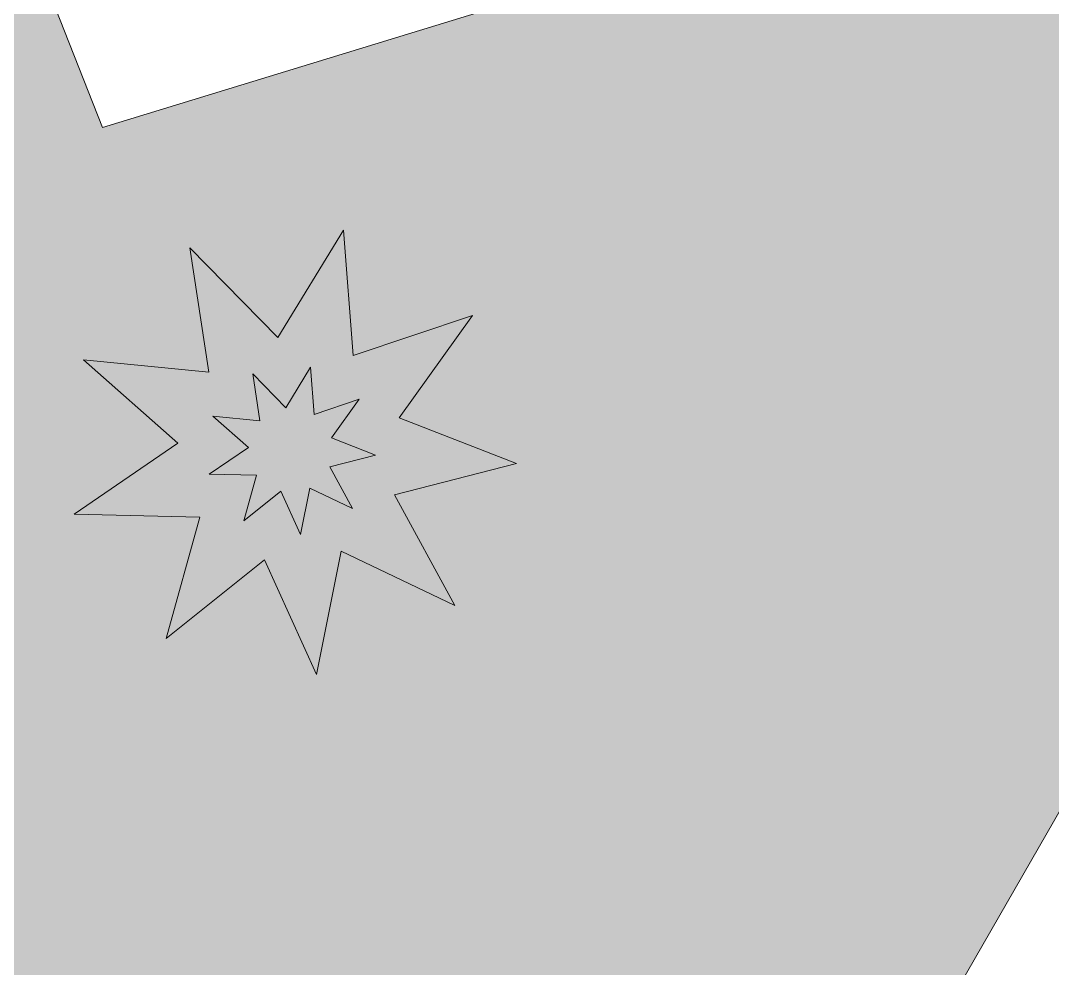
# Model space of a CAD drawing. Header units: millimetres. Extents: x 22 to 606, y -841 to -12.
# Drawn here: x 506.06 to 514.46, y -451.28 to -443.56 of the extents above; entities that cross this region are included whole.
import ezdxf

# ---------------------------------------------------------------- set-up
doc = ezdxf.new("R2010")
doc.units = ezdxf.units.MM
doc.header["$MEASUREMENT"] = 0
doc.layers.add('e_0', color=7, linetype='Continuous')

# ---------------------------------------------------------------- blocks, each defined once
blk = doc.blocks.new('block 20')
at = {"layer": 'e_0'}
h = blk.add_hatch(color=2, dxfattribs=at)
h.dxf.hatch_style = 2
edge = h.paths.add_edge_path()
edge.add_spline(control_points=[(524.6316, -460.3242), (524.6316, -460.3242), (513.1159, -452.439), (513.1159, -452.439), (513.1159, -452.439), (520.0699, -440.3383), (520.0699, -440.3383), (520.0699, -440.3383), (506.7252, -444.4253), (506.7252, -444.4253), (506.7252, -444.4253), (503.0934, -435.226), (503.0934, -435.226), (505.2074, -434.5843), (506.751, -432.6188), (506.751, -430.298), (506.751, -427.4581), (504.4404, -425.1476), (501.6002, -425.1476), (498.7601, -425.1476), (496.4495, -427.4581), (496.4495, -430.298), (496.4495, -432.6188), (497.9931, -434.5843), (500.1071, -435.226), (500.1071, -435.226), (496.4753, -444.4253), (496.4753, -444.4253), (496.4753, -444.4253), (483.1306, -440.3383), (483.1306, -440.3383), (483.1306, -440.3383), (490.0846, -452.439), (490.0846, -452.439), (490.0846, -452.439), (478.5689, -460.3242), (478.5689, -460.3242), (478.5689, -460.3242), (492.3654, -462.4319), (492.3654, -462.4319), (492.3654, -462.4319), (491.3503, -476.3516), (491.3503, -476.3516), (491.3503, -476.3516), (501.6002, -466.8792), (501.6002, -466.8792), (501.6002, -466.8792), (511.8502, -476.3516), (511.8502, -476.3516), (511.8502, -476.3516), (510.8351, -462.4319), (510.8351, -462.4319), (510.8351, -462.4319), (524.6316, -460.3242), (524.6316, -460.3242)], knot_values=[0, 0, 0, 0, 1, 1, 1, 2, 2, 2, 3, 3, 3, 4, 4, 4, 5, 5, 5, 6, 6, 6, 7, 7, 7, 8, 8, 8, 9, 9, 9, 10, 10, 10, 11, 11, 11, 12, 12, 12, 13, 13, 13, 14, 14, 14, 15, 15, 15, 16, 16, 16, 17, 17, 17, 18, 18, 18, 18], degree=3, periodic=1)
edge = h.paths.add_edge_path()
edge.add_spline(control_points=[(498.4497, -430.298), (498.4497, -428.5608), (499.8629, -427.1475), (501.6002, -427.1475), (503.3376, -427.1475), (504.7508, -428.5608), (504.7508, -430.298), (504.7508, -432.0352), (503.3376, -433.4486), (501.6002, -433.4486), (499.8629, -433.4486), (498.4497, -432.0352), (498.4497, -430.298)], knot_values=[0, 0, 0, 0, 1, 1, 1, 2, 2, 2, 3, 3, 3, 4, 4, 4, 4], degree=3, periodic=1)
h = blk.add_hatch(color=1, dxfattribs=at)
h.dxf.hatch_style = 2
h.paths.add_polyline_path([(508.4682, -448.8818), (508.0441, -447.9481), (507.2431, -448.5893), (507.5187, -447.6005), (506.4931, -447.5768), (507.3392, -446.9969), (506.5689, -446.3189), (507.59, -446.4192), (507.4357, -445.405), (508.1537, -446.1377), (508.6873, -445.2616), (508.7662, -446.2842), (509.7382, -445.9565), (509.1412, -446.7906), (510.0967, -447.164), (509.1031, -447.4193), (509.5951, -448.3192), (508.6699, -447.8765)])
h.paths.add_polyline_path([(508.1778, -447.3893), (508.3373, -447.7407), (508.4133, -447.3625), (508.761, -447.5289), (508.576, -447.1906), (508.9498, -447.0944), (508.5903, -446.9539), (508.815, -446.64), (508.4493, -446.7637), (508.4196, -446.3792), (508.2191, -446.7089), (507.949, -446.433), (508.0073, -446.8147), (507.6235, -446.7771), (507.9129, -447.0314), (507.5945, -447.2495), (507.9804, -447.2588), (507.8767, -447.6301)])
at = {"layer": 'e_0', "lineweight": 0}
for points in [[(508.4682, -448.8818), (508.0441, -447.9481), (507.2431, -448.5893), (507.5187, -447.6005), (506.4931, -447.5768), (507.3392, -446.9969), (506.5689, -446.3189), (507.59, -446.4192), (507.4357, -445.405), (508.1537, -446.1377), (508.6873, -445.2616), (508.7662, -446.2842), (509.7382, -445.9565), (509.1412, -446.7906), (510.0967, -447.164), (509.1031, -447.4193), (509.5951, -448.3192), (508.6699, -447.8765), (508.4682, -448.8818)], [(508.1778, -447.3893), (508.3373, -447.7407), (508.4133, -447.3625), (508.761, -447.5289), (508.576, -447.1906), (508.9498, -447.0944), (508.5903, -446.9539), (508.815, -446.64), (508.4493, -446.7637), (508.4196, -446.3792), (508.2191, -446.7089), (507.949, -446.433), (508.0073, -446.8147), (507.6235, -446.7771), (507.9129, -447.0314), (507.5945, -447.2495), (507.9804, -447.2588), (507.8767, -447.6301), (508.1778, -447.3893)]]:
    blk.add_lwpolyline(points, dxfattribs=at)
blk.add_open_spline([(524.6316, -460.3242), (524.6316, -460.3242), (513.1159, -452.439), (513.1159, -452.439), (513.1159, -452.439), (520.0699, -440.3383), (520.0699, -440.3383), (520.0699, -440.3383), (506.7252, -444.4253), (506.7252, -444.4253), (506.7252, -444.4253), (503.0934, -435.226), (503.0934, -435.226), (505.2074, -434.5843), (506.751, -432.6188), (506.751, -430.298), (506.751, -427.4581), (504.4404, -425.1476), (501.6002, -425.1476), (498.7601, -425.1476), (496.4495, -427.4581), (496.4495, -430.298), (496.4495, -432.6188), (497.9931, -434.5843), (500.1071, -435.226), (500.1071, -435.226), (496.4753, -444.4253), (496.4753, -444.4253), (496.4753, -444.4253), (483.1306, -440.3383), (483.1306, -440.3383), (483.1306, -440.3383), (490.0846, -452.439), (490.0846, -452.439), (490.0846, -452.439), (478.5689, -460.3242), (478.5689, -460.3242), (478.5689, -460.3242), (492.3654, -462.4319), (492.3654, -462.4319), (492.3654, -462.4319), (491.3503, -476.3516), (491.3503, -476.3516), (491.3503, -476.3516), (501.6002, -466.8792), (501.6002, -466.8792), (501.6002, -466.8792), (511.8502, -476.3516), (511.8502, -476.3516), (511.8502, -476.3516), (510.8351, -462.4319), (510.8351, -462.4319), (510.8351, -462.4319), (524.6316, -460.3242), (524.6316, -460.3242)], degree=3, knots=[0, 0, 0, 0, 1, 1, 1, 2, 2, 2, 3, 3, 3, 4, 4, 4, 5, 5, 5, 6, 6, 6, 7, 7, 7, 8, 8, 8, 9, 9, 9, 10, 10, 10, 11, 11, 11, 12, 12, 12, 13, 13, 13, 14, 14, 14, 15, 15, 15, 16, 16, 16, 17, 17, 17, 18, 18, 18, 18], dxfattribs=at)

msp = doc.modelspace()

# ---------------------------------------------------------------- block references
at = {"layer": 'e_0'}
msp.add_blockref('block 20', (0, 0), dxfattribs=at)

doc.saveas('drawing.dxf')
